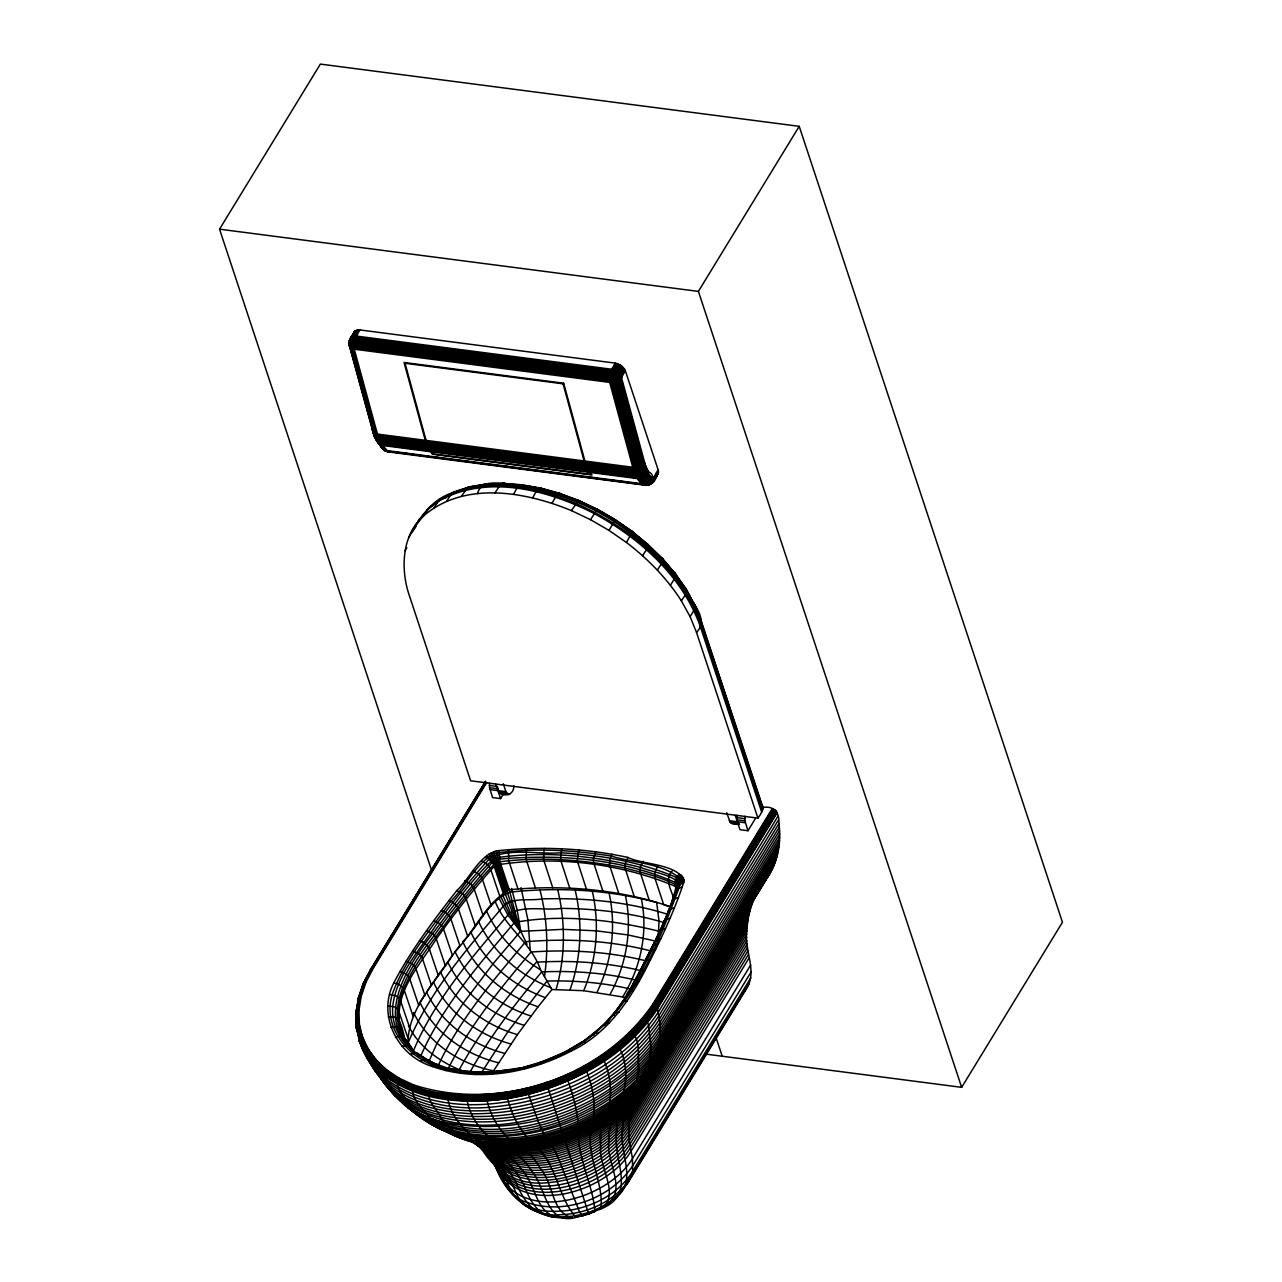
<?xml version="1.0" encoding="UTF-8"?>
<svg xmlns="http://www.w3.org/2000/svg" width="1282" height="1282" viewBox="0 0 1282 1282"><rect width="100%" height="100%" fill="white"/><g stroke="black" fill="none" stroke-linecap="round" stroke-linejoin="round"><path stroke-width="1.5" d="M621.562 378.014L616.45 381.539L609.639 382.389L354.249 349.201C348.56 350.931 348.704 337.791 349.313 345.595L373.19 432.771L376.123 435.848L633.452 469.516L640.199 468.459L645.183 464.469L621.482 377.565L616.145 379.969L609.27 380.321L353.864 347.134C346.364 348.015 348.592 335.371 355.146 337.871L610.536 371.059L617.075 373.238L621.578 377.02L616.802 374.007L610.152 372.117L354.761 338.929C351.829 336.365 347.951 342.871 349.553 340.002M600.873 1207.147L603.982 1206.731L619.863 1193.286L628.404 1182.036L746.461 988.726C757.822 970.618 743.784 950.266 746.909 930.684C747.502 918.056 750.499 905.509 756.22 894.211M772.133 808.814L652.714 1004.351C602.027 1078.114 498.73 1112.472 413.733 1084.941C407.98 1098.402 426.361 1112.023 433.428 1121.974C458.347 1145.531 497.047 1143.736 528.729 1140.211C575.137 1132.439 620.889 1109.715 649.141 1071.191L769.761 873.731C778.671 858.78 781.139 840.688 778.911 823.605C779.664 812.596 774.168 805.384 762.229 807.516M658.275 470.27C652.923 474.773 654.749 485.718 645.567 485.349C638.035 483.843 635.199 473.731 632.779 467.257L609.415 381.395L610.152 372.117L615.184 363.11L621.482 365.787L625.36 370.77L658.275 470.27C654.124 493.618 638.532 485.093 634.975 467.337L611.626 381.507L612.331 372.517L617.331 363.591M350.226 341.765L350.707 337.887L355.579 336.91L610.969 370.097L617.395 372.533L621.578 377.02L617.78 371.844L611.45 369.216L356.059 336.028L351.685 336.733L349.842 339.554L350.242 341.701L350.306 338.352L354.793 331.125L359.793 329.923L615.184 363.11M658.163 938.152L659.028 921.069L656.672 902.512C609.062 889.708 558.968 886.92 510.044 892.128C488.298 900.445 478.827 926.197 462.738 941.661C477.192 972.621 505.925 995.986 538.071 1006.771L551.917 989.528L583.695 990.698L626.305 997.54M645.183 464.469L648.372 472.866L643.42 477.673L637.955 478.667L382.565 445.479L378.302 443.219L376.988 438.652M506.07 1092.088C509.691 1110.613 518.569 1129.714 532.046 1143.143C556.708 1160.482 556.965 1196.234 575.826 1217.051L588.742 1214.134L600.905 1208.589C604.239 1180.209 582.012 1150.178 593.502 1121.237C595.826 1102.76 592.364 1082.409 584.015 1065.823M683.675 586.932C690.149 589.592 683.386 597.668 681.383 600.857L690.117 616.658L696.511 632.395L757.918 818.124L470.606 780.786L409.182 595.056C400.497 569.625 401.699 535.331 422.916 516.518M475.542 1074.556L477.176 1072.281L492.56 1071.96L524.675 1067.313L539.914 1062.874L554.737 1056.608C622.107 1031.081 648.372 959.192 674.444 898.329C674.749 892.432 685.053 881.76 676.511 877.481C639.91 861.808 600.12 854.741 560.506 852.786C537.735 854.629 511.502 847.755 490.285 857.866C471.552 878.234 454.357 899.98 437.931 922.239C420.897 948.776 396.731 973.583 392.741 1006.098C389.872 1040.103 421.858 1063.788 452.081 1069.845L437.306 1064.461L432.627 1066.576C398.253 1056.368 376.78 1016.065 393.75 982.973C411.153 949.914 433.829 919.915 456.809 890.573C470.222 878.106 477.962 856.745 496.438 850.879C540.203 846.136 584.816 848.075 627.86 857.418C641.994 864.709 678.466 863.748 684.155 881.038C675.39 908.233 663.371 934.338 650.439 959.801C632.555 996.451 609.415 1032.779 571.291 1051.016C529.354 1072.906 478.202 1082.617 432.627 1066.576M524.338 1066.848L524.242 1069.092M594.015 1034.943L594.56 1032.795L598.165 1033.244M376.267 436.329L377.293 441.761L381.523 443.957L636.914 477.144L643.452 475.654L647.955 470.59M349.105 342.39L349.826 344.826L353.784 346.012L609.174 379.184C623.741 380.674 624.462 374.857 609.815 373.238L354.425 340.05L349.874 340.163L349.698 341.765M458.459 491.294C444.71 493.714 430.127 503.345 423.348 516.101C464.421 480.67 525.3 491.615 571.339 510.573L578.583 500.493L597.428 509.355L615.312 519.707L632.282 531.453L626.513 542.51C647.795 558.84 666.864 578.214 681.383 600.857M653.884 477.112C649.557 495.749 635.247 477.561 633.853 467.337L610.488 381.491L611.226 372.293L616.257 363.303M504.291 792.484L500.557 798.59L492.576 797.564L489.516 787.677L489.5 783.11M738.961 824.246L737.358 821.746L736.91 815.272M735.259 815.384L739.986 829.71L747.983 830.736L744.906 820.865L744.89 816.297M353.72 333.833L354.329 331.685M382.148 1079.925L372.838 1067.778L365.226 1053.996L365.434 1051.512L368.046 1049.109L376.139 1060.134L386.587 1069.877L399.183 1078.194L413.733 1084.941M356.909 330.019L351.973 338.833L351.284 347.454L375.065 437.787L378.959 443.909M499.083 850.479L499.884 861.312L509.21 889.756C563.054 884.66 618.212 889.067 669.637 906.438M370.867 971.323L370.851 968.855L373.382 968.054L486.567 782.709M648.82 471.84C656.448 475.878 650.952 482.769 645.775 484.981L652.185 482.561L654.605 479.484L654.637 476.215M605.36 1023.132L604.607 1025.472L609.783 1019.719M373.382 968.054L365.995 982.268L361.187 996.451L358.96 1010.472L359.377 1024.078L362.421 1037.026L360.002 1038.724L359.329 1041.128L367.181 1055.583M653.708 477.208C650.327 493.826 638.436 475.157 637.282 467.017L613.966 381.283L614.607 373.158L619.478 364.505M363.335 985.81L363.351 983.294L365.995 982.268M359.377 1024.078L356.588 1025.969L356.54 1028.725L355.931 1012.508L358.96 1010.472M597.3 510.524L597.428 509.355L615.296 519.819L608.966 530.379L626.513 542.51M361.187 996.451L359.12 997.124L356.124 1014.767L355.931 1012.508M507.816 1072.393L508.73 1069.989L509.819 1071.432M619.27 1012.267L614.591 1012.876L613.677 1015.408L626.161 996.418M551.917 989.528L544.497 976.596C548.616 947.799 547.238 918.088 539.962 889.916M653.532 477.273C648.884 495.413 637.971 475.478 636.128 467.225L612.78 381.427L613.469 372.806L618.405 364.008M355.739 1013.405L359.12 997.124M355.771 1013.87L358.431 997.781M355.899 1014.318L358.736 997.428M359.553 996.867C342.23 1060.07 412.147 1098.049 466.007 1096.254C537.719 1096.703 613.725 1065.983 654.365 1004.88L773.815 809.311M408.013 1044.574C407.195 1009.575 435.079 983.182 452.402 955.314L442.835 926.998L439.87 923.617L433.797 920.604M757.918 818.124C760.643 814.31 765.851 807.372 760.53 803.285M621.177 1004.751L628.244 991.996L633.324 990.762M373.511 433.813L373.399 430.015L373.703 430.912C372.774 435.335 375.706 441.585 380.546 442.274L635.936 475.462L642.538 474.068L647.17 469.244M696.511 632.395C710.084 618.661 690.469 601.899 685.533 589.031M621.514 377.245L609.559 374.408L354.169 341.22C348.239 340.339 347.759 342.855 353.96 342.422L621.498 377.325L609.222 376.812L349.441 342.759L349.762 346.877M644.958 970.137L639.782 971.532L627.154 994.752L637.731 976.035M633.036 984.56L655.406 940.668L660.695 939.065M508.489 849.613L508.682 860.51L517.976 888.955M639.782 971.532L638.676 974.336C652.073 944.978 670.903 914.387 676.8 883.09C621.69 858.283 559.096 853.988 499.435 859.1C494.868 859.261 491.599 862.802 489.003 866.151C469.629 888.234 451.312 911.262 434.358 935.251C407.948 969.192 373.879 1022.139 419.935 1056.16C371.027 1023.132 405.817 967.846 432.675 933.633C452.129 907.736 470.863 880.237 494.403 857.995C542.719 850.863 593.037 855.206 640.343 867.353C652.618 872.177 667.682 873.651 678.162 881.872C679.139 888.971 673.002 895.541 671.832 902.384L672.137 904.098M644.093 964.096L650.423 950.972L655.679 949.433M513.842 785.93C514.018 793.895 506.374 797.324 499.531 793.125L497.336 786.491L489.355 785.465M671.832 902.384L673.018 899.387L678.434 897.48M675.951 893.81L676.848 889.051L682.28 887.08M675.646 892.08L678.498 883.827L684.155 881.038M653.355 477.289L650.759 482.545L646.032 485.205M596.947 1209.487L592.765 1211.522L594.96 1211.474C592.861 1183.607 576.483 1157.085 578.679 1128.416C577.285 1110.1 572.557 1091.735 565.554 1074.781M486.022 1094.331C488.266 1113.577 500.284 1133.801 516.358 1144.906C527.687 1149.137 534.963 1159.745 541.116 1169.601C553.247 1183.574 552.093 1213.766 572.109 1217.483C537.927 1221.49 505.477 1197.308 495.173 1165.226M615.296 519.819L614.639 520.556C642.987 538.616 668.243 561.933 686.479 590.313M395.417 1037.41C403.558 1033.26 408.814 1042.907 412.035 1048.772C379.392 1012.652 413.012 967.974 435.656 937.014C454.661 911.278 473.555 884.708 496.278 862.257C538.889 856.312 582.941 859.373 625.055 868.106C642.506 872.561 660.502 876.888 676.576 885.125C677.489 886.487 677.729 888.346 677.297 889.932L678.226 885.093L683.739 882.881M526.437 848.652L526.181 859.565L535.475 888.009M652.875 477.144L649.477 483.202L643.34 485.061M556.1 989.464C565.426 957.157 565.65 922.255 557.686 889.644M349.473 341.188L349.762 339.65M349.762 341.541L350.162 340.611M544.177 848.396L543.488 859.309L552.75 887.753M491.503 1074.22L493.233 1071.736L508.73 1069.989M363.351 983.294L358.063 998.582L358.399 1000.377M358.672 997.652L363.639 982.99M358.8 998.117L364.008 982.717M359.008 998.55L364.425 982.509M413.509 1050.599C435.079 999.063 473.186 955.891 509.114 913.665C524.659 905.14 544.529 910.781 561.452 908.393C595.585 908.682 629.847 912.608 662.682 922.175M420.897 1055.679C442.755 1005.809 479.516 963.631 514.579 922.431C561.788 913.842 612.267 919.771 658.868 931.197M428.717 1062.009L436.986 1043.147L463.155 1003.389L492.897 963.952L520.556 931.325L563.231 929.354L596.29 930.828L627.94 934.931L655.983 941.18M437.995 1066.031C459.277 1019.895 493.169 980.442 525.652 941.709C567.381 938.296 609.863 940.411 650.503 950.843M448.235 1068.611C469.452 1025.856 500.397 988.422 531.02 952.013C569.529 949.401 608.613 951.452 646.144 960.907M570.025 989.816C581.275 958.039 582.909 922.832 575.153 890.077M350.194 341.829L349.842 340.227L356.108 330.291M652.73 477.016L648.612 482.593L642.25 484.308L386.86 451.12C381.908 450.703 376.299 439.902 385.017 450.799C394.439 453.379 382.933 451.536 382.26 446.665M466.44 1094.732C467.529 1115.356 483.763 1137.535 502.881 1145.868C515.925 1150.002 525.251 1161.188 532.559 1172.213C546.18 1189.103 546.869 1227.211 577.653 1216.858M561.66 848.812L560.522 859.725L569.769 888.17M349.281 343.031L350.018 346.605L354.024 348.207L609.415 381.395L616.257 380.738L621.498 377.709M673.018 899.387L667.794 912.672L668.964 909.707L674.348 907.88M583.695 990.698C596.771 959.577 599.848 924.098 592.3 891.182M652.49 476.76L648.211 482.112L641.753 483.731L386.363 450.543L382.068 448.251M668.964 909.707L663.515 922.976L664.685 920.043L670.037 918.281M578.807 849.934L577.237 860.815L586.483 889.259M664.685 920.043L658.996 933.28L660.166 930.363L665.486 928.681M649.141 1071.191L656.865 1054.814L660.166 1036.128L659.861 1022.667L657.442 1008.133L652.714 1004.351M349.666 339.954L354.793 331.125M648.372 471.215L643.949 476.391L637.426 477.93L382.036 444.742L377.789 442.514L374.024 434.374L377.1 440.655M660.166 930.363L649.285 953.84M597.075 992.14C611.883 961.724 616.418 926.069 609.062 892.993M600.905 1208.589L599.207 1209.583C635.519 1196.09 616.241 1167.053 616.241 1140.067C616.113 1125.243 618.934 1109.443 628.436 1097.632C645.006 1083.498 652.506 1061.32 650.311 1040.023C648.307 1033.196 651.224 1021.417 642.923 1018.261M647.554 469.933L642.987 474.885L636.417 476.327L381.026 443.139L376.828 440.976L375.658 436.633L376.091 437.322M595.601 851.745L593.566 858.011L593.598 862.578L602.828 891.022M583.839 1214.519L583.23 1215.737L575.826 1217.051M363.014 984.047L370.851 968.855M362.966 984.48L371.476 968.343M362.998 984.913L369.697 972.028M363.96 983.759L371.876 968.182M372.341 968.07C331.189 1028.949 381.924 1090.165 447.194 1094.235C524.562 1102.103 609.527 1070.438 653.82 1004.639L773.254 809.07M408.429 1025.616C418.685 1046.304 438.348 1060.823 459.244 1069.637C480.542 1030.952 507.848 995.826 536.357 962.205C571.419 960.138 606.931 962.349 641.096 970.698M470.27 1071.656C490.333 1035.952 515.46 1003.261 541.709 971.9C573.294 970.538 605.168 972.798 635.952 980.169M481.311 1072.954L507.928 1031.625L546.965 981.067C575.281 980.329 603.806 982.653 631.401 989.271M408.686 537.863C416.121 524.562 423.397 509.819 437.242 502.528M412.419 531.758L419.406 518.986M416.041 526.277L413.253 530.62M417.788 522.976L419.535 519.659M640.407 1083.354L643.676 1078.37L633.917 1096.879L630.504 1108.674L628.725 1121.253L628.805 1137.887L632.459 1158.624L632.635 1171.331L628.404 1182.036L619.863 1193.286M610.136 994.143C626.545 964.513 632.603 928.697 625.408 895.493M349.762 339.442L351.092 337.182M447.658 1093.274C447.178 1114.443 467.225 1135.996 486.295 1144.089C500.717 1147.342 512.496 1157.534 521.229 1169.056C536.148 1183.623 535.379 1215.753 559.994 1217.275M352.39 336.381L350.531 341.99L350.787 347.951L374.232 433.909L377.95 442.418M646.801 468.523L642.106 473.218L635.487 474.564L380.097 441.377L376.539 439.918L373.35 433.364M611.963 854.245L609.623 860.462L609.543 865.013L618.773 893.458M646.448 467.77L641.689 472.337L635.039 473.619L379.648 440.447L375.498 438.38L372.998 431.617M622.812 996.675C640.744 967.91 648.323 932.014 641.304 898.666M646.112 466.985L641.288 471.423L634.606 472.657L379.216 439.47L374.6 436.761M431.265 869.356L219.543 229.174L320.356 64.1L799.215 126.325L1062.457 922.271L961.644 1087.344L706.382 1054.173M355.386 330.66L350.611 339.121L350.21 347.454M357.806 329.875L352.806 338.801L352.101 347.775L375.45 433.604C377.805 440.271 380.786 449.581 388.093 451.889L645.15 485.205L652.378 482.465L654.205 480.093L654.381 476.6M358.768 329.843L353.752 338.833L353.015 348.031L376.379 433.877C378.767 440.527 381.699 450.062 389.135 452.097M359.793 329.923L354.425 340.05L354.249 349.201L378.062 436.329L382.036 444.742L388.526 452.049M405.016 550.795L406.875 547.735M434.069 507.64L439.582 499.467L446.12 497.72M446.825 501.006L451.36 493.762L454.549 491.567M461.392 496.278L467.85 487.4L487.064 483.923L468.956 486.904M477.529 493.57C480.622 480.926 494.019 483.01 504.05 483.282L505.941 483.907M494.948 492.929L500.3 484.772L504.05 483.282M513.361 494.339C515.717 491.567 518.184 482.609 523.601 485.269L502.127 483.57M532.447 497.801C534.498 495.749 537.719 485.029 542.414 489.179L538.793 488.538M620.504 365.114L615.713 373.559L615.12 381.042L638.436 466.712C640.391 471.68 644.814 486.775 651.112 482.657L649.221 482.881M621.482 365.787L616.802 374.007L616.257 380.738L639.558 466.327C641.817 471.536 645.086 485.301 652.378 482.465M622.379 366.524L617.812 374.488L617.347 380.369L640.615 465.847C641.353 471.792 652.378 491.246 654.044 476.968M623.196 367.325L618.982 374.424L618.373 379.937L641.625 465.318C642.234 470.638 652.794 489.788 654.221 476.808M623.917 368.158L619.799 375.065L619.318 379.44L642.538 464.709C644.317 469.036 648.932 485.141 654.83 478.747M624.526 369.024L620.504 375.722L620.168 378.895L643.356 464.052C645.07 468.058 649.317 483.522 654.91 477.946M625.007 369.905L620.889 378.318L644.045 463.347C645.968 469.933 654.092 488.186 658.483 471.119M621.754 376.7L625.36 370.77M551.885 503.233C553.311 502.111 557.958 489.371 561.083 495.108M961.644 1087.344L698.402 291.399L799.215 126.325M571.339 510.573L590.473 519.675L597.252 509.371M653.387 480.061L658.563 471.952M657.954 474.1L652.682 481.952L650.311 483.987L646.4 484.628M658.499 472.721L653.772 480.718L651.641 481.856M370.53 969.577L485.381 781.475M370.498 969.977L485.734 781.267M370.53 970.41L485.093 782.805M371.7 969.16L485.541 782.709M486.038 782.677L372.854 968.022C331.846 1028.677 382.373 1089.668 447.418 1093.738C524.498 1101.575 609.142 1070.021 653.259 1004.463L772.693 808.91M642.779 555.859C642.763 553.455 651.272 546.212 647.057 544.257L632.282 531.453M657.522 570.202C657.987 567.589 666.416 560.01 661.031 557.862M670.454 585.281L674.845 577.99L675.566 574.08L662.265 558.231M690.117 616.658L694.491 609.335L695.116 605.921L685.934 588.582M747.983 830.736L755.435 818.509M774.36 809.583L654.91 1005.184C614.126 1066.464 537.863 1097.296 465.927 1096.847C416.81 1097.873 353.255 1068.483 356.861 1011.338M774.889 809.92L655.423 1005.521C614.527 1066.993 538.023 1097.905 465.879 1097.456C416.618 1098.482 352.854 1069.012 356.476 1011.69M775.37 810.288L655.903 1005.905C614.895 1067.537 538.2 1098.53 465.863 1098.081C416.458 1099.107 352.55 1069.541 356.172 1012.075M775.802 810.705L656.336 1006.322C619.238 1062.73 551.613 1092.777 485.91 1098.273C435.159 1102.776 366.027 1084.604 356.364 1026.417M776.187 811.137L656.721 1006.755C623.661 1057.618 564.993 1086.575 506.534 1096.559C457.033 1103.962 395.128 1097.985 365.098 1052.538M776.507 811.586L657.025 1007.219C623.933 1058.131 565.202 1087.12 506.662 1097.12C457.113 1104.539 395.112 1098.546 365.05 1053.051M776.748 812.035L657.281 1007.668C605.216 1083.322 499.211 1118.561 412.003 1090.309C399.263 1083.643 378.975 1076.543 373.703 1062.762C374.184 1061.64 375.081 1060.711 376.139 1060.134M776.924 812.5L657.442 1008.133C601.819 1089.524 470.446 1131.461 384.263 1075.31L384.36 1072.697L386.587 1069.877M777.02 812.932L657.538 1008.565C624.414 1059.509 565.666 1088.514 507.095 1098.514C461.183 1105.132 406.506 1101.158 373.415 1064.845M777.773 816.522L658.307 1012.139C621.193 1068.563 553.536 1098.626 487.817 1104.122C438.861 1107.92 376.956 1093.017 359.329 1041.128M778.398 820.079L658.948 1015.681C621.994 1071.896 554.593 1101.831 489.131 1107.311C438.684 1111.574 375.225 1094.62 359.345 1040.151M778.911 823.605L659.461 1019.19C622.683 1075.133 555.619 1104.94 490.461 1110.388C443.604 1113.689 384.103 1100.918 365.114 1052.282M779.296 827.098L659.861 1022.667C619.334 1083.578 543.552 1114.218 472.064 1113.77C435.848 1111.943 389.888 1101.735 373.543 1065.294M779.536 830.544L660.118 1026.097C627.811 1075.854 570.426 1104.187 513.249 1113.962C467.738 1120.484 412.58 1116.478 381.01 1078.867M779.664 833.973L660.262 1029.494C628.196 1078.883 571.243 1107.023 514.467 1116.718C469.212 1123.256 414.711 1119.09 383.11 1081.96M779.664 837.354L660.278 1032.843C628.468 1081.832 571.996 1109.747 515.701 1119.362C470.718 1125.917 416.922 1121.59 385.321 1084.957M779.536 840.688L660.166 1036.128C603.373 1124.122 422.066 1172.838 367.982 1057.33M779.264 843.973L659.926 1039.381C614.062 1106.895 523.505 1138.528 444.614 1122.279C418.285 1116.959 394.007 1100.918 384.263 1075.31M778.879 847.21L659.557 1042.587C607.828 1118.785 481.439 1159.585 402.676 1102.824M778.366 850.383L659.076 1045.727C607.876 1121.141 483.282 1161.204 405.192 1105.356M777.725 853.524L658.467 1048.82C607.059 1123.673 485.99 1162.534 407.804 1107.76M776.972 856.6L657.73 1051.849C601.819 1135.179 448.54 1175.129 383.27 1081.463M776.075 859.613L656.865 1054.814C620.6 1109.635 552.526 1137.23 488.314 1136.83C461.504 1135.179 430.512 1130.484 412.548 1108.321C408.413 1099.828 392.068 1088.306 399.183 1078.194M645.615 1074.829L648.74 1069.717M651.865 1064.589L654.99 1059.477M775.065 862.562L655.871 1057.714C608.037 1127.198 504.323 1160.835 427.547 1121.878M650.006 1068.13C619.831 1134.121 532.591 1169.777 466.199 1138.801M650.375 1067.185L655.214 1059.605M658.275 1054.477L671.832 1032.282M672.249 1031.369L674.332 1027.956M675.005 1027.219L679.54 1019.43M680.213 1018.693L685.79 1009.19M686.447 1008.453L688.514 1004.96M688.915 1004.078L696.19 992.092M696.863 991.403L702.456 981.852M703.113 981.179L707.664 973.31M708.321 972.653L716.67 958.856M717.039 958.023L721.878 950.315M722.247 949.497L724.346 946.004M724.987 945.363L729.554 937.462M731.237 935.139L735.804 927.223M736.445 926.614L744.826 912.768M746.845 909.563L750.034 904.227M750.371 903.441L752.486 899.916M753.095 899.323L757.694 891.391M759.425 888.859L761.508 885.445M773.911 865.462L654.765 1060.551C607.732 1128.945 505.941 1161.78 430.319 1123.737M772.661 868.283L636.209 1091.303C601.098 1143.336 524.178 1167.982 467.097 1139.169M771.267 871.039L635.007 1094.059C600.264 1145.595 522.078 1170.658 466.744 1138.512M752.518 902.672L633.917 1096.879C600.601 1146.396 527.014 1170.354 472.914 1142.31M751.476 905.589L632.907 1099.748C600.457 1148.079 528.408 1171.716 475.734 1144.025M750.547 908.569L632.01 1102.68C598.341 1152.983 518.793 1176.972 467.914 1138.865M749.714 911.598L631.209 1105.661C598.438 1154.778 520.236 1178.623 470.879 1140.804M748.992 914.659L630.504 1108.674C598.406 1157.133 518.329 1181.844 471.76 1140.467M748.368 917.784L629.911 1111.75C598.357 1159.569 518.457 1183.991 473.427 1141.685C501.711 1160.915 504.836 1204.695 541.437 1212.58M747.855 920.941L629.414 1114.875C599.479 1159.954 527.896 1183.046 482 1149.489M747.422 924.146L629.013 1118.048C597.925 1165.915 514.386 1189.664 474.003 1141.076M747.118 927.399L628.725 1121.253C599.944 1165.883 518.216 1192.196 479.965 1146.172C494.756 1171.62 518.136 1186.122 548.039 1182.629C579.464 1180.065 611.658 1165.258 628.805 1137.887L747.102 944.177M746.909 930.684L628.533 1124.506C600.313 1168.351 520.075 1194.199 482.513 1149.009M746.797 934.001L628.452 1127.791C600.425 1170.482 530.556 1192.709 489.019 1157.438M746.797 937.35L628.468 1131.125C600.921 1173.126 532.19 1195.032 491.327 1160.322M746.893 940.748L628.581 1134.474C601.482 1175.882 533.793 1197.468 493.538 1163.287M747.422 947.622L629.125 1141.317C602.348 1184.6 516.293 1209.391 488.266 1155.05M747.823 951.1L629.558 1144.778C603.742 1186.988 517.656 1212.612 491.246 1158.559M748.351 954.609L630.087 1148.271C604.639 1190.033 519.13 1215.544 493.266 1161.861M748.96 958.151L630.712 1151.781C605.665 1192.773 522.415 1218.188 495.83 1166.604M750.707 964.993L632.459 1158.624C607.412 1200.513 518.761 1225.896 496.983 1168.623M751.332 971.596L633.116 1165.178C610.04 1200.577 558.936 1217.612 520.075 1199.68C508.954 1194.055 508.249 1179.921 500.637 1170.979C496.006 1164.056 490.637 1157.63 484.596 1151.877M750.819 977.813L632.635 1171.331C619.126 1193.366 594.351 1206.154 569.448 1210.336C551.276 1212.371 525.78 1213.205 516.486 1193.959C508.89 1174.697 495.589 1157.598 478.507 1145.836M624.703 1186.411L632.01 1174.44M634.093 1171.027L637.234 1165.899M640.359 1160.771L643.5 1155.643M646.625 1150.515L648.724 1147.086M651.849 1141.958L653.932 1138.544M656.031 1135.115L660.198 1128.288M662.281 1124.859L665.422 1119.731M668.547 1114.603L671.688 1109.475M674.813 1104.347L676.912 1100.934M680.037 1095.806L682.12 1092.392M684.219 1088.963L688.386 1082.136M690.469 1078.707L693.61 1073.579M696.735 1068.451L699.876 1063.323M703.001 1058.195L705.084 1054.782M708.225 1049.654L710.308 1046.224M712.407 1042.811L716.574 1035.968M718.657 1032.555L721.798 1027.427M724.923 1022.299L728.064 1017.171M730.147 1013.758L733.272 1008.63M736.413 1003.502L738.496 1000.072M749.185 983.566L631.065 1176.988C615.44 1202.115 584.929 1215.048 556.051 1214.807C533.681 1217.9 522.511 1198.686 515.38 1181.107C504.291 1162.005 486.968 1145.852 465.638 1139.121M538.071 1006.771L517.415 1034.622L493.506 1070.871C460.35 1064.188 428.508 1043.564 413.557 1012.572M769.761 873.731L764.521 881.343M645.775 466.183L640.904 470.462L634.205 471.632L378.815 438.46L374.232 435.816M627.86 857.418L625.231 863.571L625.055 868.106L634.253 896.551M425.576 993.582L419.919 1002.332C434.726 1033.324 465.638 1054.846 498.554 1062.778M655.406 940.668L654.573 945.267M644.365 962.542L646.577 960.33L650.439 959.801M488.554 1144.762C539.546 1150.13 593.742 1132.407 629.863 1095.709C635.407 1087.825 638.003 1078.226 638.676 1068.707C637.394 1057.089 641.401 1039.574 630.984 1031.513M633.292 983.022L635.455 980.89L639.253 980.458M627.411 993.229L628.244 991.996M654.605 479.484L652.682 481.952M621.417 1003.261L623.501 1001.274L627.186 1001.034M645.471 465.334L640.535 469.484L633.821 470.59L378.43 437.402L374.921 436.04L373.527 434.117M639.221 1085.325C628.436 1097.648 623.26 1114.01 622.443 1130.163C619.03 1154.104 639.798 1184.344 612.203 1200.096M434.342 980.506L459.789 945.363L450.222 917.047L445.351 912.223L441.264 910.557M613.87 1013.966L622.203 1002.075M653.548 1063.323C610.232 1126.846 521.502 1156.492 448.524 1132.855M652.185 1066.015C615.232 1134.971 522.495 1166.604 451.248 1134.217M650.727 1068.643C614.399 1136.14 523.905 1167.053 454.02 1135.467M638.901 1085.95C604.351 1137.342 532.863 1161.412 474.1 1142.374M643.243 861.264L640.343 867.353L640.055 871.856L649.237 900.284M429.983 1090.004C425.095 1099.636 437.162 1109.09 440.704 1117.311C450.767 1133.048 468.01 1140.916 485.253 1145.852C502.784 1154.088 515.765 1169.633 524.675 1186.491C530.219 1201.859 540.347 1219.39 559.513 1216.971C581.211 1217.227 603.197 1209.214 618.95 1194.135M460.254 1073.371L463.539 1070.919L478.074 1072.04L499.676 1071.48M644.894 463.587L639.862 467.417L633.1 468.395L377.709 435.207L373.639 433.38L372.405 429.598L374.697 436.473M509.21 889.756C485.718 902.64 473.715 932.847 455.062 951.661C469.597 982.637 498.698 1005.713 530.988 1016.017M644.622 462.61L639.558 466.327L632.779 467.257L377.389 434.069L373.911 432.787L372.405 430.335M658.083 865.767L654.894 871.76L654.91 878.138L663.691 904.675L670.614 907.175M421.586 517.175L430.047 507.111M414.839 526.245L426.521 512.223M742.679 993.229L746.461 988.726M672.313 870.911C664.268 878.587 671.095 889.964 673.787 898.313M604.735 1024.11L614.591 1012.876M642.234 1080.694C600.297 1129.474 530.251 1152.822 467.369 1139.618M640.792 1083.05C599.8 1130.724 531.341 1153.528 469.901 1140.627M635.76 1089.62C597.268 1134.346 532.575 1155.499 475.061 1142.262M679.348 873.907C674.829 877.769 673.803 884.532 676.608 889.74M445.864 1070.694L449.87 1068.371L463.539 1070.919M350.403 338.592L349.585 340.852M629.863 1095.709C588.775 1134.538 528.072 1153.431 472.465 1141.509M681.143 874.885C676.175 878.218 674.604 885.061 677.601 890.285M427.9 508.874C468.956 473.459 529.787 484.388 575.794 503.329C629.75 527.255 680.117 568.311 700.869 625.071L762.293 810.801M427.082 509.996L441.937 498.137M595.441 1032.427C574.576 1049.077 549.882 1060.31 524.146 1067.009M583.534 1041.353L606.418 1022.619L609.543 1023.068M420.768 1061.079L426.041 1059.253L439.758 1066.015L426.041 1059.253M682.569 876.119C678.402 878.25 674.957 883.731 677.505 888.218M608.341 1203.558C626.834 1187.549 605.473 1161.54 608.966 1140.692C608.95 1128.416 611.017 1115.292 618.934 1105.501C627.988 1087.44 628.581 1060.679 617.011 1044.013M603.982 1206.731C618.549 1191.731 598.486 1165.947 600.633 1146.765C600.056 1135.852 600.248 1123.865 606.594 1114.507C613.261 1096.062 611.161 1072.265 601.274 1055.503M410.512 1054.317L416.297 1052.81L427.547 1059.797M439.582 499.467L454.229 492.064M444.662 497.64L447.771 496.022M437.803 501.534C486.599 473.683 547.158 489.708 594.207 513.553C640.087 538.44 682.2 576.131 700.244 626.289L761.652 812.003M656.881 475.125L655.374 475.75M683.562 877.593C679.059 879.18 675.598 884.147 677.521 888.907M554.721 1057.185L567.077 1051.192M402.003 1046.368L408.221 1045.263L411.218 1047.186M594.96 1211.474L582.316 1215.737L579.64 1212.163L558.087 1157.422L552.077 1145.739L544.049 1134.041L538.616 1122.679L526.245 1088.017M684.091 879.244L678.466 882.817L677.233 887.144M386.731 450.927L389.327 451.585L387.1 451.52L381.523 447.466M388.318 451.216L383.991 450.078L377.357 441.585M453.379 492.096L470.109 486.615M457.113 491.166L471.327 486.551M452.306 492.833C549.257 462.706 665.07 532.863 701.286 623.869M461.985 490.157L470.798 487.304M621.482 377.485L609.158 378.014L353.768 344.826L349.137 343.4M477.176 1072.281L478.955 1072.441L462.417 1071.143L448.54 1068.563M390.834 1027.555C397.356 1024.735 403.365 1030.375 403.526 1036.978M511.181 1070.021L522.736 1067.698M500.573 793.526L501.695 793.318M726.75 812.756L730.083 822.211L733.144 823.397M467.85 487.4L486.215 484.436M388.35 1017.011C402.692 1013.533 402.228 1034.061 406.234 1042.33M645.15 485.205L643.917 485.237M646.192 485.253L644.974 485.301M503.505 1071.063L509.258 1070.406M642.779 484.74L648.035 484.211M388.013 1005.937L394.936 1006.867L398.189 1009.495L407.804 1037.715M484.9 484.227L505.012 483.474M483.875 484.708C574.352 480.638 667.682 538.087 701.478 622.683M480.83 1072.393L493.923 1072.137M556.596 1216.281L551.34 1216.378L535.251 1210.945M554.737 1056.608L556.244 1058.307M389.824 994.528L396.651 996.018L399.872 998.87L409.487 1027.106M550.106 1214.839L542.991 1213.301M385.257 450.367L383.19 449.485L377.773 442.45M503.089 483.314L522.832 484.852M512.656 485.013L516.55 485.317M563.215 1217.323L566.676 1217.596M672.329 572.076L675.277 573.391M393.75 982.973L398.269 983.935L403.526 988.102L413.141 1016.37M219.543 229.174L698.402 291.399M394.968 451.953L398.926 452.466M404.856 453.235L408.814 453.748M434.55 457.097L438.508 457.61M464.26 460.959L468.218 461.472M503.842 466.103L507.8 466.616M533.552 469.965L537.511 470.478M590.954 477.417L594.912 477.93M600.857 478.699L604.816 479.212M610.761 479.997L614.719 480.51M620.648 481.279L624.622 481.792M630.552 482.561L634.51 483.074M640.455 483.843L644.413 484.372M643.788 484.724L385.385 450.992M736.765 817.612L744.746 818.653M489.516 787.677L497.496 788.702M736.926 819.823L744.906 820.865M489.948 789.6L505.909 791.667L508.553 794.568M729.378 820.704L745.339 822.788M498.634 792.148L506.614 793.173M730.083 822.211L738.063 823.252M499.531 793.125L509.675 794.359M730.98 823.204L739.538 824.23M732.022 823.605L738.416 824.438M578.583 500.493L597.492 509.547M521.181 484.708L541.292 488.202M525.428 485.606L541.885 488.586M520.332 484.981C554.016 489.692 586.114 502.672 614.879 520.604M524.306 485.91L527.928 486.567M531.549 487.224L535.171 487.881M451.088 1068.819L462.658 1070.967L459.244 1069.637M399.728 971.468L406.122 973.999L409.182 977.221L418.781 1005.505M406.106 961.228L412.371 963.952L415.4 967.237L424.983 995.537M412.708 951.02L418.926 953.808L421.938 957.125L431.521 985.425M419.518 940.844L423.717 942.366L428.685 947.045L438.268 975.346M426.553 930.7L432.675 933.633L435.656 937.014L445.223 965.314M540.635 488.041L560.09 493.458M539.946 488.105L560.506 493.794M544.257 489.708L577.445 500.605M504.643 1053.355C471.824 1044.958 441.28 1023.1 426.521 992.124L433.332 981.948C448.027 1012.94 478.234 1035.087 510.925 1043.965M407.804 1107.167C423.252 1121.638 442.755 1131.621 462.674 1138.4L457.914 1136.189M667.505 914.242C627.074 901.615 584.368 897.624 542.174 898.906C529.947 901.134 515.172 897.096 504.451 904.98C468.106 947.558 429.646 991.194 407.948 1043.26L412.403 1049.125M382.693 447.706L381.107 446.585M517.415 1034.622C484.852 1025.263 455.014 1002.796 440.367 971.82M448.924 900.541L452.979 902.272L457.818 907.127L467.385 935.443M524.114 1025.296C491.663 1015.472 462.193 992.701 447.61 961.724M456.809 890.573L462.722 893.794L465.622 897.272L475.189 925.588M448.347 1132.262C433.3 1126.926 419.663 1117.616 408.077 1106.815M437.306 1064.461L438.668 1064.957M464.885 880.67L470.75 883.955L473.619 887.448L483.186 915.765M473.186 870.815L478.971 874.164L481.84 877.689L491.407 906.005M559.609 493.346L578.919 500.557M559.048 493.442L579.16 500.829L579.336 501.983M545.347 997.588C513.377 986.307 485.013 962.67 470.606 931.71M481.663 861.007L487.4 864.437L490.237 867.978L499.804 896.31M550.779 987.637C519.835 975.698 492.721 952.077 478.699 921.79M485.173 857.081L488.939 859.164L493.49 864.34L503.041 892.673M463.235 1137.663L468.507 1140.099M451.601 1133.785L459.741 1137.551M578.166 500.653L597.444 509.932M535.203 1210.993C522.527 1204.086 510.172 1194.92 503.874 1181.555M428.46 1121.574L422.707 1117.567M596.979 509.595L615.152 520.123M590.473 519.675L608.966 530.379M486.92 855.398L494.467 863.395L504.002 891.759M544.497 976.596L540.523 969.785C517.784 956.084 497.961 936.357 486.984 911.935M416.297 1052.81L428.717 1060.887L429.486 1062.457M436.168 1126.013L442.082 1129.923M429.967 1122.583L439.037 1128.561M585.345 1042.603L582.381 1041.689L569.032 1049.67L571.291 1051.016M615.216 519.803L632.395 531.645M614.991 520.091L632.379 532.046L648.372 545.154L662.858 559.256M385.017 450.799L381.892 446.537M385.882 1084.284L392.58 1093.402L403.702 1103.321M632.01 531.421L648.275 544.674M631.097 531.95L634.141 534.45M637.202 536.95L641.769 540.716M540.523 969.785C531.485 943.039 505.749 928.168 495.477 902.143M676.896 886.984C620.6 863.074 555.234 855.302 495.221 865.222C474.116 888.474 454.645 913.201 436.457 938.777C418.99 966.243 390.401 996.018 401.651 1031.289M417.9 1053.435L419.15 1054.573M471.295 1140.547L473.763 1142.839M528.136 1205.641L530.652 1207.981M418.252 1114.555L422.147 1118.208M415.144 1112.632L419.118 1116.334M488.987 853.892L495.317 862.786L504.82 891.166M647.602 544.225L662.65 558.664M647.057 544.257L658.227 555.138M646.352 544.465L654.653 552.542M661.72 557.958L675.566 574.08M663.483 560.715L673.306 572.173M701.19 620.44L699.155 617.732L762.694 809.583M378.03 441.905L379.889 444.389M479.468 1146.3L481.599 1149.201M475.686 1142.166L478.955 1146.621M398.622 1098.065L400.769 1100.998M365.098 1053.532L373.751 1065.727M393.574 1092.633L397.949 1098.562M389.68 1088.514L395.209 1096.03M375.177 436.842L376.972 439.662M379.728 444.485L374.953 434.374M674.797 572.83L686.319 589.383M674.124 572.413L684.604 587.348M676.415 576.596L679.524 581.034M378.302 443.219L376.491 439.005M383.574 447.69L384.231 448.652M491.31 852.61L496.278 862.257L505.733 890.653M502.881 1180.001L499.868 1175.354L498.842 1170.947M383.142 447.738C384.312 450.351 380.145 446.697 381.026 445.014M375.93 439.406L377.293 441.761M685.373 587.893L695.116 605.921M686.431 591.931L688.274 595.265M527.014 944.353L516.085 921.486L503.906 890.605M405.08 1038.821L405.897 1040.439M374.857 435.127L374.472 434.326L375.418 438.572M498.97 898.217L507.832 914.899L520.925 932.078L517.255 910.428L511.598 888.49M489.788 1156.765L491.807 1161.075M483.57 1148.912L484.981 1151.925M362.421 1037.026L368.046 1049.109M378.062 1073.611L379.648 1077.008M375.674 1070.582L377.261 1074.012M371.78 1064.012L374.985 1070.935M375.498 438.62L375.866 439.422M500.685 896.567L509.114 913.665L519.931 929.979L508.986 888.891M502.72 895.092L510.46 912.688L519.931 929.979L506.406 889.612M588.374 1213.205L588.742 1214.134L546.18 1082.216M694.459 603.982L701.446 621.53M693.818 603.165L700.036 618.533L762.886 808.381M692.969 602.476L695.036 607.556M373.767 432.627L372.838 429.871L373.19 433.124M540.475 1064.364L539.802 1062.457L540.251 1063.948M493.826 851.601L506.727 890.253M374.328 435.479L349.313 344.906M700.725 619.446L762.854 807.211M715.949 1037.282L722.215 1056.24M503.281 783.719L505.909 791.667M495.83 784.264L500.557 798.59M507.752 889.964L498.394 861.536L496.438 850.879M520.989 887.641L527.912 919.883L530.299 950.571M350.29 345.387L351.861 351.156M352.919 355.002L355.531 364.633M359.2 378.094L360.771 383.863M361.828 387.709L363.399 393.478M364.441 397.324L367.069 406.939M370.738 420.4L372.309 426.169M349.986 346.108L372.533 428.861M361.845 1043.26L363.159 1048.916M360.466 1041.705L361.348 1045.487M356.22 1026.882L359.665 1042.01M349.457 346.252L349.313 343.384M355.803 1012.94L356.332 1028.292M392.164 994.576C381.443 1030.744 413.205 1063.371 447.162 1069.348C494.051 1079.797 544.113 1067.409 584.095 1041.785C636.785 1004.062 660.182 938.488 681.88 880.061C664.332 863.299 633.661 862.962 610.937 856.023C572.557 849.902 532.959 847.803 494.403 853.235C475.734 864.052 465.719 885.942 450.943 901.198C429.566 930.956 404.599 959.689 392.164 994.576M563.679 383.206L404.054 362.469L425.592 441.441L432.355 454.229L591.963 474.981L585.217 462.177L563.679 383.206M563.07 383.815L405.048 363.287L426.393 441.537L432.819 453.908L590.842 474.436L584.416 462.081L563.07 383.815"/></g></svg>
